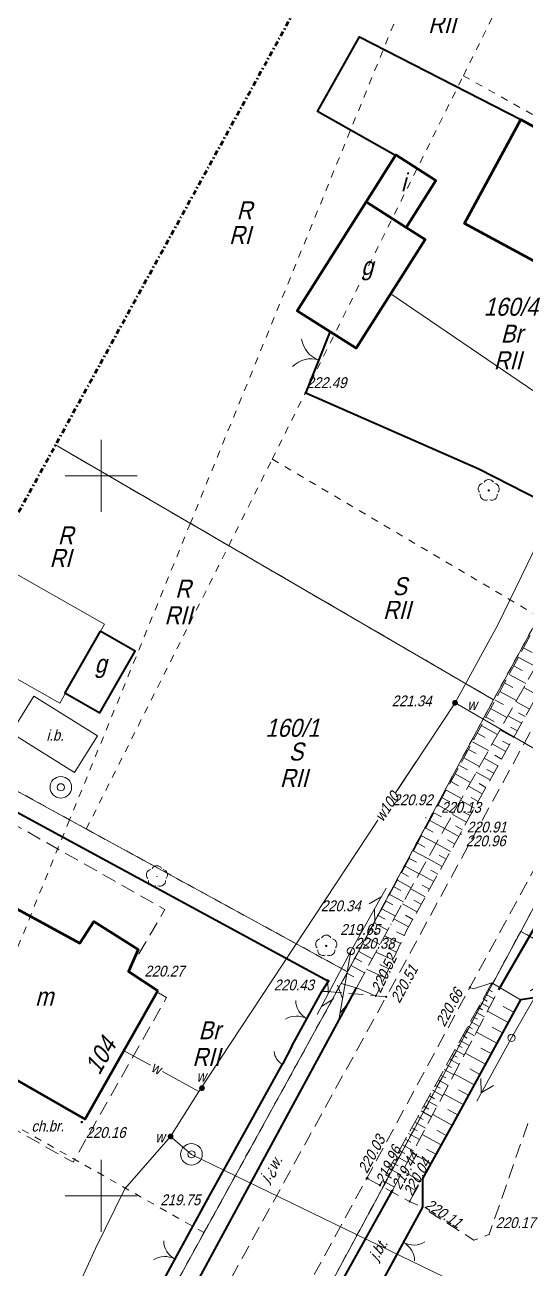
# Model space of a CAD drawing. Extents: x 7449598 to 7450455, y 5563374 to 5564952.
# Drawn here: x 7449794.7 to 7449829.5, y 5563794.9 to 5563881.3 of the extents above; entities that cross this region are included whole.
import ezdxf
from ezdxf.enums import TextEntityAlignment as Align

# ---------------------------------------------------------------- set-up
doc = ezdxf.new("R2010")
doc.units = 0
doc.header["$MEASUREMENT"] = 0
for name, pattern in [('218-500', [1, 0.5, -0.5]), ('420-500', [1.5, 1, -0.5]), ('823-500', [1.75, 1.25, -0.5]), ('DGN Style 4', [0.686427, 0.343214, -0.171607, 0, -0.171607])]:
    doc.linetypes.add(name, pattern=pattern)
for name, color, linetype, lineweight in [('EBUPP_316', 7, 'Continuous', 0), ('EDZPD_219', 7, 'Continuous', 0), ('GULENN', 1, 'Continuous', 13), ('GULTPR', 36, 'Continuous', 13), ('GUPWZA', 7, 'Continuous', 0), ('Level 14', 252, 'Continuous', 0), ('Level 14 (Construction)', 252, 'Continuous', 0), ('Level 45', 7, 'Continuous', 0), ('SDRPK_420', 7, 'Continuous', 0), ('SDRPK_432', 7, 'Continuous', 0), ('SDRPT_414', 7, 'Continuous', 0), ('SDRPT_450', 7, 'Continuous', 0), ('SZOPO_902', 7, 'Continuous', 0), ('SZOPO_905', 7, 'Continuous', 0), ('SZZPZ_922', 7, 'Continuous', 0), ('UEEPA_510', 7, 'Continuous', 0), ('UWWPA_506', 7, 'Continuous', 0), ('UWWPA_907', 7, 'Continuous', 0), ('UWWPO_581', 7, 'Continuous', 0), ('Warstwa 1', 7, 'Continuous', 0), ('Warstwa 24', 7, 'Continuous', 0), ('Warstwa 26', 7, 'Continuous', 0), ('Warstwa 28', 7, 'Continuous', 0), ('Warstwa 29', 7, 'Continuous', 0), ('Warstwa 3', 7, 'Continuous', 0), ('Warstwa 4', 7, 'Continuous', 0), ('Warstwa 60', 7, 'Continuous', 0), ('Warstwa 8', 7, 'Continuous', 0), ('WUKPS_403', 7, 'Continuous', 0), ('WUKPS_820', 7, 'Continuous', 0), ('WUKPS_823', 7, 'Continuous', 0), ('WUKPS_824', 7, 'Continuous', 0)]:
    doc.layers.add(name, color=color, linetype=linetype, lineweight=lineweight)
doc.styles.add('Style-CHAR_FAST_FONT', font='CHAR_FAST_FONT.shx')
doc.styles.add('Style-WORKING_1250 I 0.26180', font='WORKING_1250.shx', dxfattribs={"oblique": 14.999978})

# ---------------------------------------------------------------- blocks, each defined once
blk = doc.blocks.new('WSP_14')
at = {"layer": 'UWWPA_506', "linetype": 'Continuous', "lineweight": 0}
blk.add_hatch(color=0, dxfattribs=at).paths.add_polyline_path([(9, 0, 1), (-9, 0, 1)], flags=16)
blk = doc.blocks.new('922_31')
at = {"layer": 'SZZPZ_922', "linetype": 'Continuous', "lineweight": 13}
blk.add_hatch(color=0, dxfattribs=at).paths.add_polyline_path([(4.5, 0, 1), (-4.5, 0, 1)], flags=16)
at = {"layer": 'SZZPZ_922', "color": 0, "linetype": 'Continuous', "lineweight": 13}
for centre, start, end in [((-35.7, 11.6), 102.14713, 221.85287), ((0, 37.5), 30.14713, 149.85287), ((35.7, 11.6), 318.14713, 77.85287), ((-22, -30.3), 174.14717, 293.85287), ((22, -30.3), 246.14713, 5.85287)]:
    blk.add_arc(centre, 37.5, start, end, dxfattribs=at)
blk = doc.blocks.new('140_151')
at = {"layer": 'Level 45', "linetype": 'Continuous', "lineweight": 0}
blk.add_hatch(color=0, dxfattribs=at).paths.add_polyline_path([(4.5, 0, 1), (-4.5, 0, 1)], flags=16)
blk = doc.blocks.new('140_152')
at = {"layer": 'Level 45', "linetype": 'Continuous', "lineweight": 0}
blk.add_hatch(color=0, dxfattribs=at).paths.add_polyline_path([(8.9, -0.1, 1), (-9, -0.1, 1)], flags=16)
blk = doc.blocks.new('140_153_1')
at = {"layer": 'Level 45', "linetype": 'Continuous', "lineweight": 0}
blk.add_hatch(color=0, dxfattribs=at).paths.add_polyline_path([(4.5, 0, 1), (-4.5, 0, 1)], flags=16)
blk = doc.blocks.new('140_153_2')
at = {"linetype": 'Continuous', "lineweight": 0}
blk.add_hatch(color=0, dxfattribs=at).paths.add_polyline_path([(4.5, 0, 1), (-4.5, 0, 1)], flags=16)
blk = doc.blocks.new('510_1')
at = {"layer": 'UEEPA_510', "color": 7, "linetype": 'Continuous', "lineweight": 13}
blk.add_circle((0, 0), 0.25, dxfattribs=at)
blk = doc.blocks.new('905_95')
at = {"color": 0, "linetype": 'ByBlock', "lineweight": -2}
for centre, start_param, end_param in [((-200, 0), 0, 1.047198), ((200, 0), 2.094395, 3.141593)]:
    blk.add_ellipse(centre, major_axis=(200, 0), ratio=0.927053, start_param=start_param, end_param=end_param, dxfattribs=at)
blk = doc.blocks.new('907')
at = {"layer": 'UWWPA_907', "color": 7, "linetype": 'Continuous', "lineweight": 13}
for radius in [0.75, 0.25]:
    blk.add_circle((0, 0), radius, dxfattribs=at)
blk = doc.blocks.new('KOLO')
blk.add_hatch(color=0).paths.add_polyline_path([(0, -5), (-1.2941, -4.82963), (-2.5, -4.33013), (-3.53553, -3.53553), (-4.33013, -2.5), (-4.82963, -1.2941), (-5, 0), (-4.82963, 1.2941), (-4.33013, 2.5), (-3.53553, 3.53553), (-2.5, 4.33013), (-1.2941, 4.82963), (0, 5), (1.2941, 4.82963), (2.5, 4.33013), (3.53553, 3.53553), (4.33013, 2.5), (4.82963, 1.2941), (5, 0), (4.82963, -1.2941), (4.33013, -2.5), (3.53553, -3.53553), (2.5, -4.33013), (1.2941, -4.82963)], flags=16)
blk = doc.blocks.new('SUPT01_2')
at = {"color": 0, "flags": 128}
for points in [[(0, 0), (-100, 0)], [(-69.82163, -10), (-87.14214, 0)], [(-67.14214, 0), (-49.82163, 10)]]:
    blk.add_lwpolyline(points, dxfattribs=at)
blk = doc.blocks.new('SUPE04_2')
at = {"color": 0, "flags": 128}
for points in [[(0, 0), (-100, 0)], [(-69.82163, -10), (-87.14214, 0), (-69.82163, 10)]]:
    blk.add_lwpolyline(points, dxfattribs=at)
blk = doc.blocks.new('905_1')
at = {"layer": 'SZOPO_905', "color": 7, "linetype": 'Continuous', "lineweight": 13}
for centre, start, end in [((-1.5, 0), 0, 60), ((1.5, 0), 120, 180)]:
    blk.add_arc(centre, 1.5, start, end, dxfattribs=at)
blk = doc.blocks.new('922')
at = {"layer": 'SZZPZ_922', "linetype": 'Continuous', "lineweight": 13}
h = blk.add_hatch(color=256, dxfattribs=at)
edge = h.paths.add_edge_path()
edge.add_arc((0, 0), 0.045, 0, 360)
at = {"layer": 'SZZPZ_922', "color": 96, "linetype": 'Continuous', "lineweight": 13}
blk.add_circle((0, 0), 0.045, dxfattribs=at)
for centre, start, end in [((-0.357, 0.116), 102.14713, 221.85287), ((0, 0.375), 30.14713, 149.85287), ((0.357, 0.116), 318.14713, 77.85287), ((-0.22, -0.303), 174.14717, 293.85287), ((0.22, -0.303), 246.14713, 5.85287)]:
    blk.add_arc(centre, 0.375, start, end, dxfattribs=at)
blk = doc.blocks.new('905P')
at = {"layer": 'SZOPO_905', "color": 7, "linetype": 'Continuous', "lineweight": 13}
blk.add_arc((1.05, 0), 1.05, 120, 180, dxfattribs=at)
blk = doc.blocks.new('140_1')
at = {"layer": 'WUKPS_403', "linetype": 'Continuous', "lineweight": 13}
h = blk.add_hatch(color=256, dxfattribs=at)
edge = h.paths.add_edge_path()
edge.add_arc((0, 0), 0.045, 0, 360)
at = {"layer": 'WUKPS_403', "color": 7, "linetype": 'Continuous', "lineweight": 13}
blk.add_circle((0, 0), 0.045, dxfattribs=at)

msp = doc.modelspace()

# ---------------------------------------------------------------- linework, layer by layer
at = {"layer": 'EBUPP_316', "color": 7, "linetype": 'Continuous', "lineweight": 13, "flags": 128}
for points in [[(7449789.397, 5563838.601), (7449792.435, 5563844.123), (7449800.25, 5563839.71), (7449797.152, 5563834.223)], [(7449799.75, 5563831.94), (7449795.34, 5563834.7), (7449793.754, 5563832.166), (7449798.164, 5563829.406)]]:
    msp.add_lwpolyline(points, close=True, dxfattribs=at)
at = {"layer": 'EBUPP_316', "color": 7, "linetype": 'Continuous', "lineweight": 40, "ltscale": 0.1, "flags": 128}
msp.add_lwpolyline([(7449799.933, 5563839.204), (7449797.488, 5563834.923), (7449799.916, 5563833.537), (7449802.361, 5563837.818)], close=True, dxfattribs=at)
at = {"layer": 'EDZPD_219', "color": 96, "linetype": 'Continuous', "lineweight": 13}
for p, q in [((7449853.05, 5563881.58), (7449827.25, 5563834.45)), ((7449796.849, 5563852.143), (7449827.25, 5563834.45)), ((7449817.12, 5563815.56), (7449827.25, 5563834.45)), ((7449786.063, 5563832.543), (7449817.12, 5563815.56)), ((7449830.8, 5563821.44), (7449829.14, 5563818.37)), ((7449810.28, 5563783.38), (7449829.14, 5563818.37)), ((7449829.14, 5563818.37), (7449830.91, 5563817.4)), ((7449817.12, 5563815.56), (7449793.29, 5563772.25))]:
    msp.add_line(p, q, dxfattribs=at)
at = {"layer": 'Level 14', "color": 5, "linetype": 'Continuous', "lineweight": 13, "ltscale": 0.1, "flags": 128}
msp.add_lwpolyline([(7449804.833, 5563804.13), (7449806.281, 5563802.888), (7449826.134, 5563793.24)], dxfattribs=at)
at = {"layer": 'Level 14 (Construction)', "color": 7, "linetype": 'Continuous', "lineweight": 13, "ltscale": 0.1}
msp.add_line((7449821.89, 5563830.17), (7449820.456, 5563828), dxfattribs=at)
at = {"layer": 'SDRPK_420', "color": 7, "linetype": '420-500', "lineweight": 13}
for p, q in [((7449847.72, 5563865.15), (7449819.8, 5563813.82)), ((7449825.87, 5563814.38), (7449825.61, 5563814.48)), ((7449805.43, 5563787.75), (7449819.8, 5563813.82)), ((7449815.72, 5563814.19), (7449815.34, 5563814.2)), ((7449815.72, 5563814.19), (7449819.09, 5563813.9)), ((7449819.09, 5563813.9), (7449819.8, 5563813.82))]:
    msp.add_line(p, q, dxfattribs=at)
at = {"layer": 'SDRPK_420', "color": 7, "linetype": '420-500', "lineweight": 13, "flags": 128}
for points in [[(7449859, 5563875.79), (7449851.71, 5563862.5), (7449839.13, 5563839.11), (7449836.77, 5563834.88), (7449830.75, 5563823.91), (7449825.61, 5563814.48), (7449818.46, 5563801.23), (7449814.8, 5563794.54), (7449806.62, 5563779.75), (7449802.58, 5563772.58)], [(7449802.629, 5563816.814), (7449804.43, 5563819.89), (7449788.37, 5563828.97), (7449788.43, 5563829.74)], [(7449793.497, 5563807.084), (7449792.569, 5563805.451), (7449798.058, 5563802.334), (7449804.558, 5563813.783), (7449803.819, 5563814.203)], [(7449829.63, 5563805.02), (7449826.95, 5563797.32), (7449825.89, 5563796.93), (7449822.32, 5563799.21)], [(7449818.46, 5563801.23), (7449819.37, 5563800.74), (7449821.43, 5563799.62), (7449822.32, 5563799.21)]]:
    msp.add_lwpolyline(points, dxfattribs=at)
at = {"layer": 'SDRPT_414', "color": 7, "linetype": 'Continuous', "lineweight": 40}
for p, q in [((7449832.13, 5563822.18), (7449827.61, 5563814.3)), ((7449804.03, 5563789.13), (7449817.74, 5563814.45)), ((7449816.47, 5563793.59), (7449820.24, 5563800.38))]:
    msp.add_line(p, q, dxfattribs=at)
at = {"layer": 'SDRPT_450', "color": 7, "linetype": 'Continuous', "lineweight": 13, "flags": 128}
msp.add_lwpolyline([(7449825.87, 5563814.38), (7449827.14, 5563814.79), (7449829.12, 5563813.61)], dxfattribs=at)
at = {"layer": 'SZOPO_902', "color": 7, "linetype": 'Continuous', "lineweight": 40}
for p, q in [((7449814.21, 5563855.75), (7449815.94, 5563860.054)), ((7449815.34, 5563814.2), (7449815.8, 5563814.92)), ((7449813.26, 5563810.4), (7449815.34, 5563814.2)), ((7449813.26, 5563810.4), (7449812.59, 5563809.14)), ((7449822.32, 5563801.21), (7449822.32, 5563799.21)), ((7449802.86, 5563791.42), (7449807.41, 5563799.8)), ((7449822.32, 5563799.21), (7449819.67, 5563794.34))]:
    msp.add_line(p, q, dxfattribs=at)
at = {"layer": 'SZOPO_902', "color": 7, "linetype": 'Continuous', "lineweight": 40, "flags": 128}
for points in [[(7449820.397, 5563872.256), (7449815.041, 5563875.303), (7449817.94, 5563880.473), (7449829.14, 5563874.73)], [(7449833.8, 5563846.59), (7449826.23, 5563850.47), (7449814.21, 5563855.75), (7449814.21, 5563855.75)], [(7449788.43, 5563829.74), (7449815.8, 5563814.92)], [(7449831.05, 5563815.63), (7449830.07, 5563813.76), (7449829.12, 5563813.61), (7449824.4, 5563804.97), (7449822.32, 5563801.21)], [(7449807.41, 5563799.8), (7449812.59, 5563809.14)]]:
    msp.add_lwpolyline(points, dxfattribs=at)
at = {"layer": 'UWWPO_581', "color": 5, "linetype": 'Continuous', "lineweight": 13}
msp.add_line((7449831.151, 5563830.449), (7449824.58, 5563834.24), dxfattribs=at)
at = {"layer": 'UWWPO_581', "color": 5, "linetype": 'Continuous', "lineweight": 13, "flags": 128}
for points in [[(7449827.553, 5563839.643), (7449834.104, 5563853.13), (7449820.045, 5563862.672)], [(7449824.58, 5563834.24), (7449827.553, 5563839.643)], [(7449824.58, 5563834.24), (7449820.617, 5563828.224)], [(7449819.21, 5563826.089), (7449806.801, 5563807.252)], [(7449803.44, 5563809.081), (7449801.507, 5563810.133)], [(7449775.082, 5563749.576), (7449781.804, 5563761.382), (7449788.301, 5563772.782), (7449792.09, 5563779.929), (7449799.62, 5563796.348), (7449801.65, 5563800.487), (7449804.833, 5563804.13), (7449806.801, 5563807.252), (7449804.259, 5563808.635)]]:
    msp.add_lwpolyline(points, dxfattribs=at)
at = {"layer": 'Warstwa 29', "color": 96, "linetype": '218-500', "lineweight": 13}
for p, q in [((7449826.356, 5563896.186), (7449806.202, 5563846.702)), ((7449825.16, 5563877.78), (7449832.6, 5563892.77)), ((7449811.89, 5563851.16), (7449825.16, 5563877.78)), ((7449825.16, 5563877.78), (7449844.92, 5563866.72)), ((7449796.849, 5563852.143), (7449806.202, 5563846.702)), ((7449806.202, 5563846.702), (7449796.849, 5563852.143)), ((7449808.87, 5563845.15), (7449811.89, 5563851.16)), ((7449830.41, 5563840.22), (7449811.89, 5563851.16)), ((7449806.202, 5563846.702), (7449797.82, 5563826.12)), ((7449808.87, 5563845.15), (7449806.202, 5563846.702)), ((7449806.202, 5563846.702), (7449808.87, 5563845.15)), ((7449798.98, 5563825.48), (7449808.87, 5563845.15)), ((7449827.25, 5563834.45), (7449808.87, 5563845.15)), ((7449808.87, 5563845.15), (7449827.25, 5563834.45)), ((7449827.25, 5563834.45), (7449830.41, 5563840.22)), ((7449830.41, 5563840.22), (7449827.25, 5563834.45)), ((7449817.12, 5563815.56), (7449827.25, 5563834.45)), ((7449827.25, 5563834.45), (7449817.12, 5563815.56)), ((7449786.064, 5563832.544), (7449797.82, 5563826.12)), ((7449797.82, 5563826.12), (7449786.064, 5563832.544)), ((7449790.08, 5563807.12), (7449797.82, 5563826.12)), ((7449798.98, 5563825.48), (7449797.82, 5563826.12)), ((7449797.82, 5563826.12), (7449798.98, 5563825.48)), ((7449798.98, 5563825.48), (7449817.12, 5563815.56)), ((7449817.12, 5563815.56), (7449798.98, 5563825.48)), ((7449830.8, 5563821.44), (7449829.14, 5563818.37)), ((7449829.14, 5563818.37), (7449830.8, 5563821.44)), ((7449829.14, 5563818.37), (7449827.67, 5563815.64)), ((7449827.67, 5563815.64), (7449829.14, 5563818.37)), ((7449830.91, 5563817.4), (7449829.14, 5563818.37)), ((7449829.14, 5563818.37), (7449830.91, 5563817.4)), ((7449807.15, 5563797.45), (7449817.12, 5563815.56)), ((7449817.12, 5563815.56), (7449807.15, 5563797.45)), ((7449827.67, 5563815.64), (7449827.36, 5563815.05)), ((7449827.36, 5563815.05), (7449827.67, 5563815.64)), ((7449827.36, 5563815.05), (7449811.1, 5563784.9)), ((7449811.1, 5563784.9), (7449827.36, 5563815.05)), ((7449807.15, 5563797.45), (7449790.08, 5563807.12)), ((7449794.83, 5563775.05), (7449807.15, 5563797.45)), ((7449807.15, 5563797.45), (7449794.83, 5563775.05))]:
    msp.add_line(p, q, dxfattribs=at)
at = {"layer": 'Warstwa 3', "color": 7, "linetype": 'Continuous', "lineweight": 53, "flags": 128}
for points in [[(7449839.85, 5563868.87), (7449835.97, 5563861.72), (7449825.24, 5563867.53), (7449829.14, 5563874.73)], [(7449821.19, 5563867.25), (7449818.4, 5563869.02), (7449820.46, 5563872.28), (7449823.25, 5563870.5)], [(7449821.19, 5563867.25), (7449822.5, 5563866.42), (7449817.71, 5563858.86), (7449813.62, 5563861.46), (7449818.4, 5563869.02)], [(7449803.95, 5563814.23), (7449798.91, 5563805.34), (7449794.01, 5563808.12), (7449793.42, 5563807.29), (7449786.48, 5563811.2), (7449792.04, 5563821.08), (7449798.52, 5563817.55), (7449799.49, 5563819.05), (7449802.59, 5563817.1), (7449801.91, 5563815.59)]]:
    msp.add_lwpolyline(points, close=True, dxfattribs=at)
at = {"layer": 'Warstwa 60', "color": 7, "linetype": 'Continuous', "lineweight": 13}
for p, q in [((7449800, 5563847.5), (7449800, 5563852.5)), ((7449797.5, 5563850), (7449802.5, 5563850)), ((7449800, 5563797.5), (7449800, 5563802.5)), ((7449797.5, 5563800), (7449802.5, 5563800))]:
    msp.add_line(p, q, dxfattribs=at)
at = {"layer": 'Warstwa 8', "color": 7, "linetype": 'DGN Style 4', "lineweight": 53, "flags": 128}
msp.add_lwpolyline([(7450242.249, 5564757.195), (7450281.761, 5564736.224), (7450381.947, 5564923.763), (7450454.953, 5564884.917), (7450405.405, 5564791.854), (7450392.833, 5564798.548), (7450342.944, 5564703.75), (7450227.046, 5564484.373), (7450154.831, 5564348.788), (7449690.291, 5563497.193), (7449618.905, 5563522.751), (7449629.01, 5563547.14), (7449943.259, 5564118.2), (7449916.282, 5564132.943), (7449953.147, 5564197.693), (7449979.298, 5564183.674), (7450084.831, 5564375.475), (7450052.492, 5564392.854)], close=True, dxfattribs=at)
at = {"layer": 'WUKPS_820', "color": 7, "linetype": 'Continuous', "lineweight": 13}
for p, q in [((7449829.333, 5563838.057), (7449829.933, 5563837.732)), ((7449828.654, 5563836.806), (7449829.245, 5563836.485)), ((7449830.165, 5563836.753), (7449828.976, 5563837.399)), ((7449829.505, 5563835.576), (7449828.332, 5563836.213)), ((7449828.011, 5563835.62), (7449828.593, 5563835.304)), ((7449829.352, 5563835.302), (7449830.287, 5563834.783)), ((7449827.367, 5563834.434), (7449827.941, 5563834.123)), ((7449828.845, 5563834.4), (7449827.689, 5563835.027)), ((7449828.802, 5563834.323), (7449829.742, 5563833.801)), ((7449828.185, 5563833.223), (7449827.046, 5563833.842)), ((7449828.253, 5563833.344), (7449829.198, 5563832.82)), ((7449829.452, 5563833.278), (7449828.981, 5563833.539)), ((7449827.525, 5563832.047), (7449826.402, 5563832.656)), ((7449826.724, 5563833.249), (7449827.29, 5563832.942)), ((7449828.907, 5563832.296), (7449828.434, 5563832.559)), ((7449826.116, 5563832.129), (7449826.674, 5563831.826)), ((7449827.703, 5563832.365), (7449828.653, 5563831.838)), ((7449825.509, 5563831.009), (7449826.058, 5563830.711)), ((7449826.902, 5563830.936), (7449825.795, 5563831.536)), ((7449827.154, 5563831.385), (7449828.109, 5563830.856)), ((7449828.363, 5563831.314), (7449827.887, 5563831.578)), ((7449824.901, 5563829.89), (7449825.443, 5563829.596)), ((7449826.278, 5563829.824), (7449825.187, 5563830.417)), ((7449826.605, 5563830.406), (7449827.564, 5563829.874)), ((7449827.818, 5563830.332), (7449827.34, 5563830.598)), ((7449825.655, 5563828.713), (7449824.579, 5563829.297)), ((7449826.055, 5563829.427), (7449827.019, 5563828.892)), ((7449827.273, 5563829.351), (7449826.793, 5563829.617)), ((7449825.031, 5563827.602), (7449823.972, 5563828.177)), ((7449824.293, 5563828.77), (7449824.827, 5563828.48)), ((7449825.506, 5563828.448), (7449826.475, 5563827.911)), ((7449826.729, 5563828.369), (7449826.246, 5563828.637)), ((7449823.686, 5563827.65), (7449824.212, 5563827.365)), ((7449824.957, 5563827.469), (7449825.93, 5563826.929)), ((7449826.184, 5563827.387), (7449825.699, 5563827.656)), ((7449823.114, 5563826.596), (7449823.632, 5563826.315)), ((7449824.444, 5563826.556), (7449823.4, 5563827.123)), ((7449824.407, 5563826.49), (7449825.385, 5563825.947)), ((7449825.64, 5563826.405), (7449825.152, 5563826.676)), ((7449822.542, 5563825.542), (7449823.053, 5563825.265)), ((7449823.857, 5563825.511), (7449822.828, 5563826.069)), ((7449825.095, 5563825.423), (7449824.605, 5563825.695)), ((7449823.27, 5563824.465), (7449822.256, 5563825.015)), ((7449823.858, 5563825.51), (7449824.841, 5563824.965)), ((7449824.55, 5563824.442), (7449824.058, 5563824.715)), ((7449822.683, 5563823.419), (7449821.684, 5563823.961)), ((7449821.97, 5563824.488), (7449822.474, 5563824.215)), ((7449823.272, 5563824.466), (7449824.26, 5563823.918)), ((7449821.398, 5563823.435), (7449821.894, 5563823.165)), ((7449822.686, 5563823.421), (7449823.679, 5563822.871)), ((7449823.969, 5563823.394), (7449823.474, 5563823.669)), ((7449820.862, 5563822.447), (7449821.351, 5563822.181)), ((7449822.097, 5563822.373), (7449821.112, 5563822.908)), ((7449822.1, 5563822.377), (7449823.098, 5563821.824)), ((7449823.389, 5563822.347), (7449822.891, 5563822.623)), ((7449820.326, 5563821.459), (7449820.808, 5563821.197)), ((7449821.546, 5563821.393), (7449820.576, 5563821.92)), ((7449821.515, 5563821.332), (7449822.517, 5563820.776)), ((7449822.808, 5563821.3), (7449822.308, 5563821.577)), ((7449819.79, 5563820.471), (7449820.264, 5563820.213)), ((7449820.996, 5563820.413), (7449820.04, 5563820.932)), ((7449822.227, 5563820.253), (7449821.724, 5563820.531)), ((7449820.446, 5563819.432), (7449819.504, 5563819.944)), ((7449820.929, 5563820.288), (7449821.936, 5563819.729)), ((7449819.902, 5563818.449), (7449818.968, 5563818.956)), ((7449819.254, 5563819.482), (7449819.721, 5563819.229)), ((7449820.343, 5563819.243), (7449821.355, 5563818.682)), ((7449821.646, 5563819.205), (7449821.141, 5563819.486)), ((7449819.367, 5563817.46), (7449818.431, 5563817.968)), ((7449818.717, 5563818.494), (7449819.185, 5563818.241)), ((7449819.69, 5563818.057), (7449820.799, 5563817.539)), ((7449821.052, 5563818.081), (7449820.514, 5563818.333)), ((7449818.833, 5563816.471), (7449817.895, 5563816.98)), ((7449818.181, 5563817.506), (7449818.65, 5563817.252)), ((7449819.084, 5563816.936), (7449820.261, 5563816.387)), ((7449820.514, 5563816.929), (7449819.942, 5563817.196)), ((7449817.645, 5563816.518), (7449818.114, 5563816.264)), ((7449819.976, 5563815.777), (7449819.37, 5563816.06)), ((7449817.073, 5563815.465), (7449817.543, 5563815.21)), ((7449818.298, 5563815.482), (7449817.359, 5563815.991)), ((7449818.443, 5563815.75), (7449819.691, 5563815.167)), ((7449826.887, 5563814.333), (7449827.173, 5563814.174)), ((7449826.526, 5563813.679), (7449826.818, 5563813.517)), ((7449827.285, 5563813.686), (7449826.706, 5563814.006)), ((7449826.621, 5563812.432), (7449826.02, 5563812.764)), ((7449826.2, 5563813.091), (7449826.498, 5563812.926)), ((7449826.97, 5563813.092), (7449826.381, 5563813.418)), ((7449826.828, 5563812.823), (7449828.262, 5563812.039)), ((7449828.655, 5563812.759), (7449827.933, 5563813.153)), ((7449825.478, 5563811.784), (7449825.787, 5563811.613)), ((7449826.271, 5563811.772), (7449825.658, 5563812.111)), ((7449825.839, 5563812.437), (7449826.142, 5563812.27)), ((7449825.116, 5563811.13), (7449825.432, 5563810.956)), ((7449825.922, 5563811.112), (7449825.297, 5563811.457)), ((7449826.06, 5563811.372), (7449827.475, 5563810.599)), ((7449827.869, 5563811.319), (7449827.156, 5563811.708)), ((7449825.223, 5563809.792), (7449824.574, 5563810.15)), ((7449824.755, 5563810.477), (7449825.076, 5563810.299)), ((7449825.572, 5563810.452), (7449824.935, 5563810.804)), ((7449827.082, 5563809.879), (7449826.379, 5563810.263)), ((7449824.873, 5563809.131), (7449824.213, 5563809.497)), ((7449824.393, 5563809.823), (7449824.721, 5563809.642)), ((7449825.292, 5563809.922), (7449826.689, 5563809.159)), ((7449823.598, 5563808.386), (7449823.939, 5563808.198)), ((7449824.489, 5563808.405), (7449823.815, 5563808.778)), ((7449823.996, 5563809.105), (7449824.33, 5563808.92)), ((7449824.524, 5563808.472), (7449825.902, 5563807.719)), ((7449826.295, 5563808.439), (7449825.602, 5563808.818)), ((7449823.201, 5563807.667), (7449823.548, 5563807.475)), ((7449824.105, 5563807.679), (7449823.418, 5563808.059)), ((7449823.336, 5563806.227), (7449822.623, 5563806.621)), ((7449822.803, 5563806.948), (7449823.157, 5563806.753)), ((7449823.72, 5563806.953), (7449823.02, 5563807.34)), ((7449823.791, 5563807.087), (7449825.151, 5563806.345)), ((7449825.509, 5563806.999), (7449824.824, 5563807.373)), ((7449822.952, 5563805.501), (7449822.225, 5563805.903)), ((7449822.406, 5563806.229), (7449822.766, 5563806.03)), ((7449824.758, 5563805.625), (7449824.082, 5563805.993)), ((7449822.532, 5563804.709), (7449821.791, 5563805.118)), ((7449822.008, 5563805.51), (7449822.375, 5563805.308)), ((7449823.028, 5563805.644), (7449824.364, 5563804.905)), ((7449821.141, 5563803.942), (7449821.522, 5563803.731)), ((7449822.113, 5563803.916), (7449821.358, 5563804.334)), ((7449821.575, 5563804.726), (7449821.949, 5563804.519)), ((7449822.3, 5563804.269), (7449823.611, 5563803.544)), ((7449823.97, 5563804.192), (7449823.308, 5563804.558)), ((7449820.707, 5563803.158), (7449821.096, 5563802.943)), ((7449821.694, 5563803.124), (7449820.924, 5563803.55)), ((7449823.252, 5563802.896), (7449822.603, 5563803.255)), ((7449820.237, 5563802.308), (7449820.634, 5563802.089)), ((7449821.275, 5563802.332), (7449820.49, 5563802.766)), ((7449821.607, 5563802.959), (7449822.894, 5563802.247)), ((7449819.768, 5563801.459), (7449820.172, 5563801.235)), ((7449820.821, 5563801.474), (7449820.021, 5563801.916)), ((7449820.952, 5563801.725), (7449822.213, 5563801.019)), ((7449820.367, 5563800.616), (7449819.551, 5563801.067)), ((7449821.857, 5563800.383), (7449821.234, 5563800.732))]:
    msp.add_line(p, q, dxfattribs=at)
at = {"layer": 'WUKPS_823', "color": 7, "linetype": '823-500', "lineweight": 13}
for p, q in [((7449816.68, 5563814.74), (7449833.98, 5563846.62)), ((7449821.43, 5563799.62), (7449822.32, 5563801.21))]:
    msp.add_line(p, q, dxfattribs=at)
at = {"layer": 'WUKPS_823', "color": 7, "linetype": 'Continuous', "lineweight": 13, "ltscale": 0.01}
msp.add_line((7449819.21, 5563819.48), (7449817.12, 5563815.56), dxfattribs=at)
at = {"layer": 'WUKPS_823', "color": 7, "linetype": '823-500', "lineweight": 13, "flags": 128}
for points in [[(7449836.06, 5563845.19), (7449836.06, 5563845.19), (7449821.21, 5563818.42), (7449819.09, 5563813.88)], [(7449827.14, 5563814.79), (7449819.37, 5563800.74)]]:
    msp.add_lwpolyline(points, dxfattribs=at)
at = {"layer": 'WUKPS_824', "color": 7, "linetype": '823-500', "lineweight": 13}
for p, q in [((7449817.74, 5563814.45), (7449816.68, 5563814.74)), ((7449817.74, 5563814.45), (7449819.09, 5563813.88)), ((7449820.24, 5563800.38), (7449827.61, 5563814.3))]:
    msp.add_line(p, q, dxfattribs=at)
at = {"layer": 'WUKPS_824', "color": 7, "linetype": '823-500', "lineweight": 13, "flags": 128}
msp.add_lwpolyline([(7449817.74, 5563814.45), (7449820.13, 5563818.87), (7449835.21, 5563845.74)], dxfattribs=at)

# ---------------------------------------------------------------- block references
at = {"layer": 'GULENN', "color": 1, "lineweight": 13, "ltscale": 0.1, "zscale": 0.05}
for xscale, yscale, rotation in [(0.04999999999999999, 0.04999999999999999, 240.3297734192275), (0.05000000000000003, 0.05000000000000003, 61.21124059702982)]:
    msp.add_blockref('SUPE04_2', (7449828.502, 5563810.972), dxfattribs=dict(at, xscale=xscale, yscale=yscale, rotation=rotation))
at = {"layer": 'GULTPR', "color": 30, "lineweight": 13, "ltscale": 0.1, "zscale": 0.05}
for xscale, yscale, rotation in [(0.04999999999999999, 0.04999999999999999, 240.5953865655678), (0.05, 0.05, 61.9694060122654), (0.05, 0.05, 80.08034050896543)]:
    msp.add_blockref('SUPT01_2', (7449817.352, 5563817.006), dxfattribs=dict(at, xscale=xscale, yscale=yscale, rotation=rotation))
at = {"layer": 'GUPWZA', "color": 7, "lineweight": 0, "ltscale": 0.1, "xscale": 0.04000000000000001, "yscale": 0.04000000000000001, "zscale": 0.04000000000000001, "rotation": 90}
for p in [(7449824.58, 5563834.24), (7449807.01, 5563807.488), (7449804.833, 5563804.13)]:
    msp.add_blockref('KOLO', p, dxfattribs=at)
at = {"layer": 'Level 45', "color": 7, "linetype": 'Continuous', "lineweight": 0, "ltscale": 0.1, "xscale": 0.01, "yscale": 0.01, "zscale": 0.01}
for name, p in [('140_152', (7449814.211, 5563855.751)), ('140_153_1', (7449814.211, 5563855.751)), ('140_151', (7449824.581, 5563834.241)), ('140_153_1', (7449822.55, 5563826.26)), ('140_153_1', (7449822.55, 5563826.26)), ('140_153_1', (7449823.76, 5563825.571)), ('140_153_1', (7449823.76, 5563825.571)), ('140_153_1', (7449825.001, 5563825.111)), ('140_153_1', (7449825.001, 5563825.111)), ('140_153_1', (7449825.741, 5563824.84)), ('140_153_1', (7449825.741, 5563824.84)), ('140_151', (7449819.211, 5563819.481)), ('140_151', (7449820.13, 5563818.871)), ('140_151', (7449821.211, 5563818.421)), ('140_153_1', (7449798.664, 5563805.126)), ('140_152', (7449818.501, 5563801.231)), ('140_153_1', (7449818.499, 5563801.23)), ('140_153_1', (7449826.951, 5563797.321)), ('140_153_1', (7449826.951, 5563797.321)), ('140_153_1', (7449825.89, 5563796.93)), ('140_153_1', (7449825.89, 5563796.93))]:
    msp.add_blockref(name, p, dxfattribs=at)
at = {"layer": 'SZOPO_905', "color": 7, "linetype": 'Continuous', "lineweight": 13, "xscale": 0.01, "yscale": 0.01, "zscale": 0.01, "rotation": 71.51302}
msp.add_blockref('905_95', (7449815.133, 5563858.038), dxfattribs=at)
at = {"layer": 'SZOPO_905', "color": 7, "linetype": 'Continuous', "lineweight": 13}
for name, p, rotation in [('905_1', (7449814.3, 5563812.3), 61.30509560854402), ('905P', (7449812.59, 5563809.14), 61.99836518736358), ('905_1', (7449820.995, 5563796.775), 241.4472732145377), ('905_1', (7449805.135, 5563795.61), 61.49983505837086)]:
    msp.add_blockref(name, p, dxfattribs=dict(at, rotation=rotation))
at = {"layer": 'SZZPZ_922', "color": 96, "linetype": 'Continuous', "lineweight": 13}
for p in [(7449826.92, 5563848.99), (7449815.64, 5563817.36)]:
    msp.add_blockref('922', p, dxfattribs=at)
at = {"layer": 'SZZPZ_922', "color": 96, "linetype": 'Continuous', "lineweight": 13, "ltscale": 0.1, "xscale": 0.01, "yscale": 0.01, "zscale": 0.01}
msp.add_blockref('922_31', (7449803.882, 5563822.178), dxfattribs=at)
at = {"layer": 'UEEPA_510', "color": 7, "linetype": 'Continuous', "lineweight": 13}
for p in [(7449817.352, 5563817.006), (7449828.502, 5563810.972)]:
    msp.add_blockref('510_1', p, dxfattribs=at)
at = {"layer": 'UWWPA_506', "color": 7, "linetype": 'Continuous', "lineweight": 0, "ltscale": 0.1, "xscale": 0.0100011, "yscale": 0.0100011, "zscale": 0.0100011, "rotation": 0.066427}
msp.add_blockref('WSP_14', (7449798.664, 5563805.126), dxfattribs=at)
at = {"layer": 'UWWPA_907', "color": 7, "linetype": 'Continuous', "lineweight": 13}
for p in [(7449797.209, 5563828.374), (7449806.28, 5563802.889)]:
    msp.add_blockref('907', p, dxfattribs=at)
at = {"layer": 'Warstwa 60', "color": 7, "linetype": 'Continuous', "lineweight": 0, "ltscale": 0.1, "xscale": 0.01, "yscale": 0.01, "zscale": 0.01}
msp.add_blockref('140_153_2', (7449802.629, 5563816.814), dxfattribs=at)
at = {"layer": 'WUKPS_403', "color": 7, "linetype": 'Continuous', "lineweight": 13}
for p, rotation in [((7449815.8, 5563814.92), 61.4568412255452), ((7449819.8, 5563813.82), 61.19327195008474), ((7449819.37, 5563800.74), 64.96929034369064), ((7449820.24, 5563800.38), 61.64769608819601), ((7449821.43, 5563799.62), 61.64769608819601), ((7449822.32, 5563799.21), 62.39462633928897)]:
    msp.add_blockref('140_1', p, dxfattribs=dict(at, rotation=rotation))
for p in [(7449825.61, 5563814.48), (7449819.09, 5563813.9), (7449818.46, 5563801.23), (7449807.41, 5563799.8)]:
    msp.add_blockref('140_1', p, dxfattribs=at)

# ---------------------------------------------------------------- texts
at = {"layer": 'EBUPP_316', "color": 7, "linetype": 'Continuous', "lineweight": 13, "style": 'Style-WORKING_1250 I 0.26180', "oblique": 14.99998, "width": 0.900007}
msp.add_text('i.b.', height=0.75, dxfattribs=at).set_placement((7449796.21, 5563831.619))
at = {"layer": 'Level 14', "color": 5, "linetype": 'Continuous', "lineweight": 13, "insert": (7449803.622, 5563809.012), "char_height": 0.74999, "attachment_point": 4, "rotation": 331.44767, "line_spacing_factor": 0.722892, "style": 'Style-CHAR_FAST_FONT'}
msp.add_mtext('\\FWORKING_1250.shx;\\W0.900007x;w', dxfattribs=at)
at = {"layer": 'Level 45', "color": 7, "linetype": 'Continuous', "lineweight": 0, "oblique": 14.99998, "width": 0.900007}
for s, style, p in [('222.49', 'Style-CHAR_FAST_FONT', (7449814.271, 5563856.096)), (' 221.34', 'Style-WORKING_1250 I 0.26180', (7449819.935, 5563833.997)), ('220.92', 'Style-WORKING_1250 I 0.26180', (7449820.255, 5563827.13)), ('220.13', 'Style-WORKING_1250 I 0.26180', (7449823.615, 5563826.603)), ('220.91', 'Style-WORKING_1250 I 0.26180', (7449825.396, 5563825.237)), ('220.96', 'Style-WORKING_1250 I 0.26180', (7449825.334, 5563824.276)), (' 220.34', 'Style-WORKING_1250 I 0.26180', (7449815.018, 5563819.768)), (' 219.65', 'Style-WORKING_1250 I 0.26180', (7449816.359, 5563818.129)), (' 220.38', 'Style-WORKING_1250 I 0.26180', (7449817.371, 5563817.169)), ('220.27', 'Style-WORKING_1250 I 0.26180', (7449803.021, 5563815.236)), ('220.16', 'Style-WORKING_1250 I 0.26180', (7449798.941, 5563804.031)), ('220.17', 'Style-WORKING_1250 I 0.26180', (7449827.401, 5563797.771))]:
    msp.add_text(s, height=0.75, dxfattribs=dict(at, style=style)).set_placement(p)
at = {"layer": 'SDRPK_432', "color": 7, "linetype": 'Continuous', "lineweight": 0, "style": 'Style-WORKING_1250 I 0.26180', "oblique": 14.99998, "width": 0.900007}
msp.add_text('j.bt.', height=0.75, rotation=58.84561, dxfattribs=at).set_placement((7449819.193, 5563795.462))
at = {"layer": 'UWWPO_581', "color": 7, "linetype": 'Continuous', "lineweight": 13, "style": 'Style-WORKING_1250 I 0.26180', "oblique": 14.99998, "width": 0.900007}
for p in [(7449825.435, 5563834.115), (7449806.63, 5563808.319), (7449803.764, 5563804.106)]:
    msp.add_text('w', height=0.75, dxfattribs=at).set_placement(p, align=Align.MIDDLE_LEFT)
at = {"layer": 'UWWPO_581', "color": 5, "linetype": 'Continuous', "lineweight": 13, "style": 'Style-WORKING_1250 I 0.26180', "oblique": 14.99998, "width": 0.900007}
msp.add_text('w100', height=0.75, rotation=56.53633, dxfattribs=at).set_placement((7449819.246, 5563826.13), align=Align.MIDDLE_LEFT)
at = {"layer": 'Warstwa 1', "color": 7, "linetype": 'Continuous', "lineweight": 30, "style": 'Style-WORKING_1250 I 0.26180', "oblique": 15, "width": 0.895998}
msp.add_text('104', height=1.25, rotation=60.49861, dxfattribs=at).set_placement((7449800.498, 5563809.419), align=Align.CENTER)
at = {"layer": 'Warstwa 1', "color": 7, "linetype": 'Continuous', "lineweight": 0, "style": 'Style-WORKING_1250 I 0.26180', "oblique": 14.99998, "width": 0.900007}
for s, rotation, p in [('ch.br.', 0.37036, (7449795.17, 5563804.465)), ('j.%%191w.', 57.66456, (7449811.616, 5563800.892))]:
    msp.add_text(s, height=0.75, rotation=rotation, dxfattribs=at).set_placement(p)
at = {"layer": 'Warstwa 24', "color": 96, "linetype": 'Continuous', "lineweight": 30, "style": 'Style-WORKING_1250 I 0.26180', "oblique": 15, "width": 0.899997}
for s, p in [('160/4', (7449826.573, 5563861.115)), ('160/1', (7449811.404, 5563831.879))]:
    msp.add_text(s, height=1.25, dxfattribs=at).set_placement(p)
at = {"layer": 'Warstwa 26', "color": 96, "linetype": 'Continuous', "lineweight": 30, "style": 'Style-WORKING_1250 I 0.26180', "oblique": 15, "width": 0.899997}
for s, p in [('RII', (7449822.712, 5563880.754)), ('RI', (7449808.888, 5563866.096)), ('RII', (7449827.274, 5563857.397)), ('RI', (7449796.423, 5563843.668)), ('RII', (7449819.58, 5563840.07)), ('RII', (7449804.404, 5563839.696)), ('RII', (7449812.42, 5563828.4)), ('RII', (7449806.344, 5563809.03))]:
    msp.add_text(s, height=1.25, dxfattribs=at).set_placement(p)
at = {"layer": 'Warstwa 28', "color": 96, "linetype": 'Continuous', "lineweight": 30, "style": 'Style-WORKING_1250 I 0.26180', "width": 0.899997}
for s, oblique, p in [('R', 15, (7449809.413, 5563867.812)), ('Br', 14.99998, (7449827.751, 5563859.249)), ('R', 15, (7449796.995, 5563845.241)), ('S', 15, (7449820.229, 5563841.71)), ('R', 15, (7449805.148, 5563841.541)), ('S', 15, (7449813.04, 5563830.23)), ('Br', 14.99998, (7449806.77, 5563810.881))]:
    msp.add_text(s, height=1.25, dxfattribs=dict(at, oblique=oblique)).set_placement(p)
at = {"layer": 'Warstwa 4', "color": 7, "linetype": 'Continuous', "lineweight": 30, "style": 'Style-WORKING_1250 I 0.26180', "oblique": 15, "width": 0.899997}
for s, p in [('i', (7449820.82, 5563869.76)), ('g', (7449818.06, 5563863.94)), ('g', (7449799.55, 5563836.33)), ('m', (7449795.43, 5563813.22))]:
    msp.add_text(s, height=1.25, dxfattribs=at).set_placement(p)
at = {"layer": 'WUKPS_403', "color": 7, "linetype": 'Continuous', "lineweight": 13, "style": 'Style-WORKING_1250 I 0.26180', "oblique": 15, "width": 0.900007}
for s, rotation, p in [('220.52', 64.96929, (7449819.4, 5563814.037)), ('220.51', 61.45684, (7449820.723, 5563813.334)), ('220.66', 61.6477, (7449823.851, 5563811.695)), ('220.03', 61.6477, (7449818.46, 5563801.506)), ('219.96', 64.96929, (7449819.71, 5563800.74)), ('219.44', 61.6477, (7449820.789, 5563800.38)), ('220.04', 61.6477, (7449821.611, 5563799.921)), ('220.11', 327.43544, (7449822.422, 5563799.21))]:
    msp.add_text(s, height=0.75, rotation=rotation, dxfattribs=at).set_placement(p)
for s, p in [('220.43', (7449812.012, 5563814.275)), ('219.75', (7449804.129, 5563799.352))]:
    msp.add_text(s, height=0.75, dxfattribs=at).set_placement(p)

doc.saveas('drawing.dxf')
